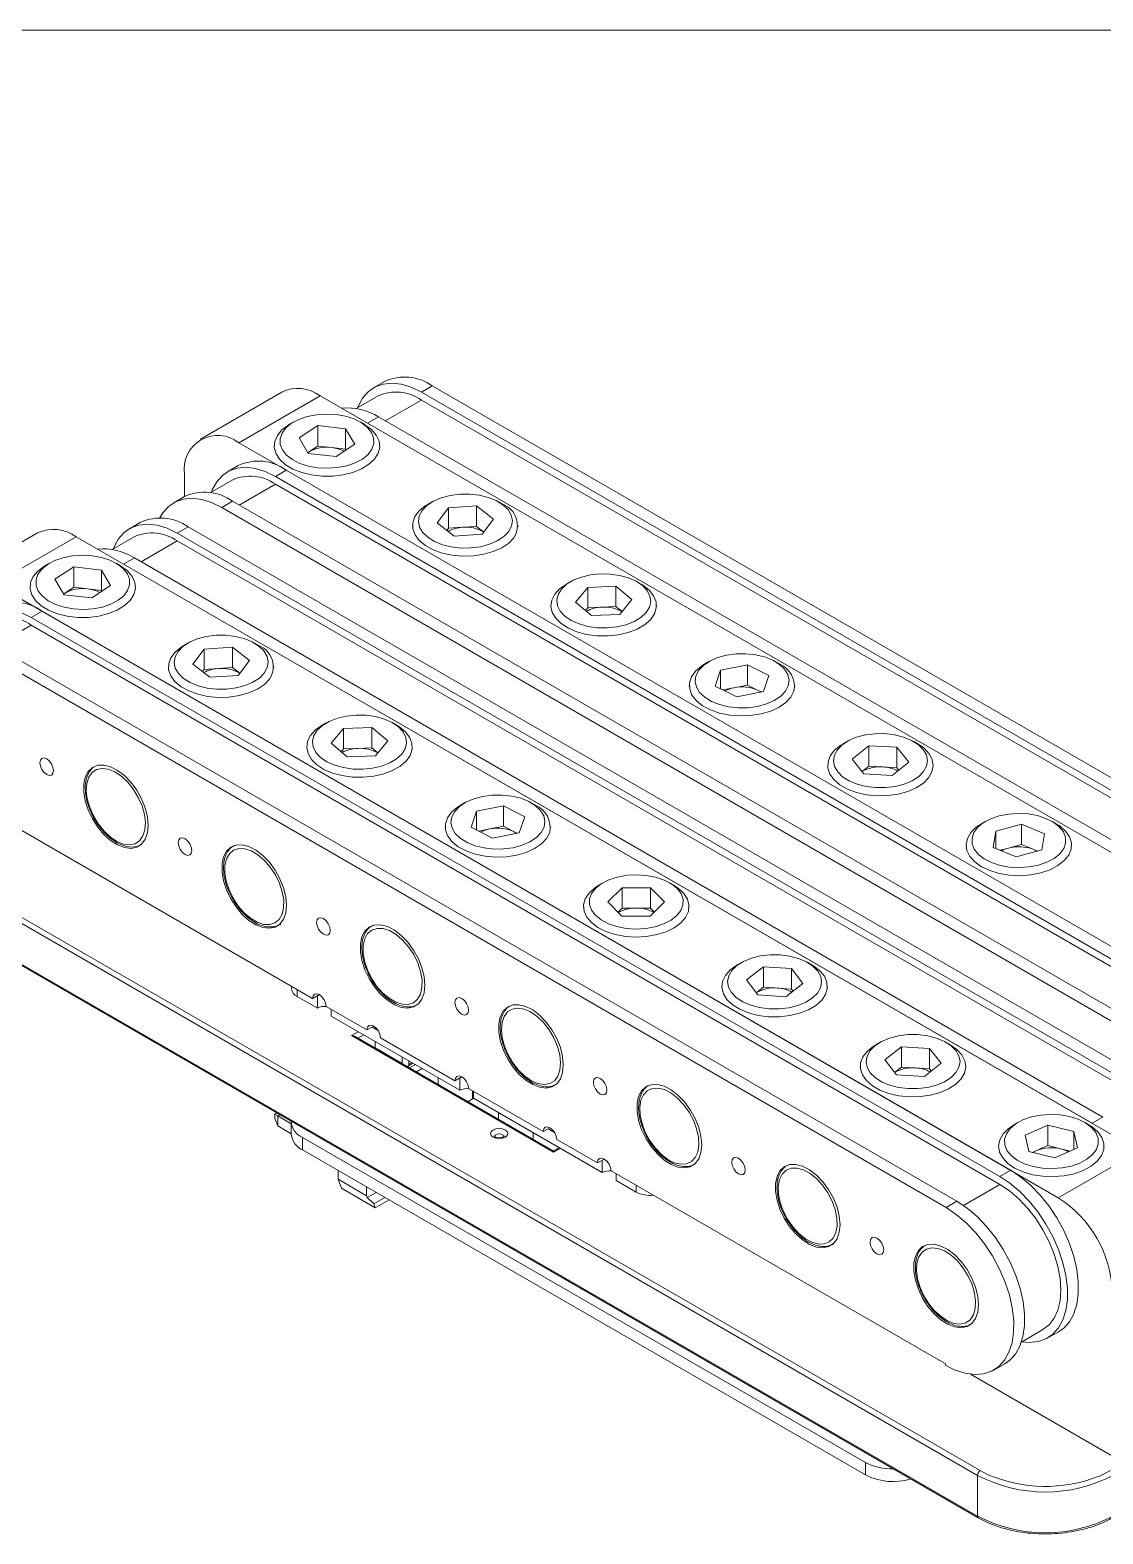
# Model space of a CAD drawing. Header units: millimetres. Extents: x 6 to 293, y 6 to 206.
# Drawn here: x 192 to 248, y 127.2 to 205.6 of the extents above; entities that cross this region are included whole.
import ezdxf

# ---------------------------------------------------------------- set-up
doc = ezdxf.new("R2010")
doc.units = ezdxf.units.MM

msp = doc.modelspace()

# ---------------------------------------------------------------- linework, layer by layer
at = {"color": 7, "linetype": 'Continuous', "lineweight": 0}
msp.add_line((5.815, 205.595), (292.815, 205.595), dxfattribs=at)
at = {"color": 7, "linetype": 'Continuous', "lineweight": 15}
for p, q in [((205.159, 186.727), (200.916, 184.278)), ((210.51, 187.276), (209.944, 186.95)), ((213.001, 187.044), (212.435, 186.718)), ((212.435, 186.718), (262.923, 157.572)), ((213.001, 187.044), (263.488, 157.899)), ((207.158, 186.529), (202.916, 184.08)), ((262.596, 154.526), (207.158, 186.529)), ((210.185, 186.532), (209.039, 185.871)), ((212.435, 186.31), (262.923, 157.164)), ((205.779, 185.166), (205.567, 185.044)), ((209.457, 185.044), (209.245, 185.166)), ((210.199, 185.427), (209.633, 185.1)), ((209.633, 185.1), (260.121, 155.955)), ((210.199, 185.427), (260.686, 156.281)), ((206.062, 184.331), (207.035, 184.974)), ((206.062, 184.331), (206.539, 183.524)), ((208.485, 184.809), (207.035, 184.974)), ((207.035, 183.912), (207.035, 184.974)), ((208.485, 184.809), (208.962, 184.001)), ((208.485, 183.747), (208.485, 184.809)), ((258.353, 152.077), (202.916, 184.08)), ((204.762, 183.921), (204.762, 183.876)), ((206.513, 183.568), (206.548, 183.591)), ((206.548, 183.591), (206.514, 183.567)), ((206.539, 183.524), (207.989, 183.359)), ((206.548, 183.591), (207.035, 183.912)), ((207.76, 183.83), (207.035, 183.912)), ((208.485, 183.747), (207.76, 183.83)), ((208.962, 184.001), (207.989, 183.359)), ((208.485, 183.747), (208.511, 183.703)), ((210.262, 183.876), (210.262, 183.921)), ((202.891, 182.899), (202.325, 182.572)), ((200.087, 182.446), (200.087, 181.28)), ((202.575, 182.139), (201.429, 181.477)), ((204.825, 182.325), (205.391, 182.651)), ((255.312, 153.179), (204.825, 182.325)), ((255.312, 152.77), (204.825, 181.916)), ((255.878, 153.505), (205.391, 182.651)), ((200.089, 181.281), (199.523, 180.955)), ((202.023, 180.707), (202.589, 181.034)), ((252.51, 151.561), (202.023, 180.707)), ((253.076, 151.888), (202.589, 181.034)), ((212.992, 181.002), (212.78, 180.88)), ((213.839, 180.686), (213.257, 179.901)), ((215.306, 180.787), (213.839, 180.686)), ((213.839, 179.624), (213.839, 180.686)), ((215.306, 180.787), (216.192, 180.104)), ((215.306, 179.725), (215.306, 180.787)), ((216.669, 180.88), (216.457, 181.002)), ((197.782, 179.929), (197.216, 179.602)), ((200.273, 179.697), (199.707, 179.37)), ((200.273, 179.697), (250.76, 150.551)), ((211.974, 179.758), (211.974, 179.712)), ((214.143, 179.218), (213.257, 179.901)), ((213.839, 179.624), (213.758, 179.515)), ((214.573, 179.675), (213.839, 179.624)), ((215.306, 179.725), (214.573, 179.675)), ((215.306, 179.725), (215.691, 179.429)), ((215.61, 179.319), (216.192, 180.104)), ((217.474, 179.712), (217.474, 179.758)), ((192.431, 179.379), (188.188, 176.93)), ((194.43, 179.181), (190.188, 176.732)), ((249.868, 147.178), (194.43, 179.181)), ((197.457, 179.185), (196.311, 178.523)), ((199.707, 179.37), (250.195, 150.224)), ((199.707, 178.962), (250.195, 149.816)), ((215.61, 179.319), (214.143, 179.218)), ((197.471, 178.079), (196.905, 177.753)), ((197.471, 178.079), (247.958, 148.933)), ((193.051, 177.803), (192.839, 177.681)), ((193.335, 176.972), (194.312, 177.612)), ((195.761, 177.444), (194.312, 177.612)), ((194.312, 176.551), (194.312, 177.612)), ((195.761, 177.444), (196.233, 176.635)), ((195.761, 176.382), (195.761, 177.444)), ((196.729, 177.681), (196.517, 177.803)), ((196.905, 177.753), (247.393, 148.607)), ((245.625, 144.729), (190.188, 176.732)), ((193.335, 176.972), (193.807, 176.163)), ((193.824, 176.23), (194.312, 176.551)), ((195.037, 176.466), (194.312, 176.551)), ((195.761, 176.382), (195.037, 176.466)), ((196.233, 176.635), (195.256, 175.995)), ((197.534, 176.528), (197.534, 176.558)), ((220.204, 176.839), (219.992, 176.716)), ((220.463, 175.774), (221.103, 176.543)), ((222.576, 176.608), (221.103, 176.543)), ((221.103, 175.482), (221.103, 176.543)), ((223.411, 175.904), (222.576, 176.608)), ((222.576, 175.547), (222.576, 176.608)), ((223.882, 176.716), (223.67, 176.839)), ((193.783, 176.204), (193.824, 176.23)), ((193.824, 176.23), (193.784, 176.203)), ((193.807, 176.163), (195.256, 175.995)), ((195.761, 176.382), (195.785, 176.341)), ((221.297, 175.07), (220.463, 175.774)), ((223.411, 175.904), (222.771, 175.135)), ((192.097, 174.977), (192.663, 175.303)), ((242.584, 145.831), (192.097, 174.977)), ((243.15, 146.158), (192.663, 175.303)), ((219.187, 175.594), (219.187, 175.548)), ((220.982, 175.336), (221.103, 175.482)), ((221.84, 175.514), (221.103, 175.482)), ((221.297, 175.07), (222.771, 175.135)), ((222.576, 175.547), (221.84, 175.514)), ((222.892, 175.28), (222.576, 175.547)), ((224.687, 175.548), (224.687, 175.594)), ((242.584, 145.423), (192.097, 174.569)), ((239.783, 144.214), (189.295, 173.359)), ((240.348, 144.54), (189.861, 173.686)), ((200.264, 173.64), (200.052, 173.517)), ((201.116, 173.325), (200.528, 172.542)), ((202.584, 173.423), (201.116, 173.325)), ((201.116, 172.264), (201.116, 173.325)), ((202.584, 173.423), (203.465, 172.737)), ((202.584, 172.361), (202.584, 173.423)), ((203.941, 173.517), (203.729, 173.64)), ((201.409, 171.857), (200.528, 172.542)), ((202.877, 171.954), (203.465, 172.737)), ((227.417, 172.675), (227.205, 172.553)), ((229.424, 172.514), (228.029, 172.232)), ((229.424, 172.514), (230.544, 171.957)), ((229.424, 171.452), (229.424, 172.514)), ((231.094, 172.553), (230.882, 172.675)), ((199.247, 172.395), (199.247, 172.364)), ((201.116, 172.264), (201.031, 172.151)), ((201.85, 172.312), (201.116, 172.264)), ((202.877, 171.954), (201.409, 171.857)), ((202.584, 172.361), (201.85, 172.312)), ((202.584, 172.361), (202.962, 172.067)), ((204.747, 172.364), (204.747, 172.395)), ((228.029, 172.232), (227.755, 171.393)), ((228.029, 171.257), (228.029, 172.232)), ((230.27, 171.119), (230.544, 171.957)), ((226.399, 171.43), (226.399, 171.385)), ((228.875, 170.837), (227.755, 171.393)), ((228.726, 171.311), (228.153, 171.195)), ((229.424, 171.452), (228.726, 171.311)), ((230.27, 171.119), (228.875, 170.837)), ((229.424, 171.452), (229.984, 171.174)), ((229.984, 171.174), (230.146, 171.094)), ((231.899, 171.385), (231.899, 171.43)), ((207.476, 169.476), (207.264, 169.354)), ((211.154, 169.354), (210.942, 169.476)), ((207.735, 168.416), (208.381, 169.183)), ((209.856, 169.243), (208.381, 169.183)), ((208.381, 168.121), (208.381, 169.183)), ((210.683, 168.536), (209.856, 169.243)), ((209.856, 168.182), (209.856, 169.243)), ((206.459, 168.231), (206.459, 168.201)), ((208.562, 167.709), (207.735, 168.416)), ((208.255, 167.971), (208.381, 168.121)), ((209.118, 168.152), (208.381, 168.121)), ((208.562, 167.709), (210.037, 167.769)), ((209.856, 168.182), (209.118, 168.152)), ((210.163, 167.919), (209.856, 168.182)), ((210.683, 168.536), (210.037, 167.769)), ((211.959, 168.201), (211.959, 168.231)), ((234.629, 168.511), (234.417, 168.389)), ((235.75, 168.288), (234.891, 167.594)), ((237.221, 168.206), (235.75, 168.288)), ((235.75, 167.227), (235.75, 168.288)), ((237.221, 168.206), (237.833, 167.429)), ((237.221, 167.144), (237.221, 168.206)), ((238.307, 168.389), (238.095, 168.511)), ((233.612, 167.267), (233.612, 167.221)), ((235.503, 166.817), (234.891, 167.594)), ((235.75, 167.227), (235.402, 166.945)), ((236.486, 167.185), (235.75, 167.227)), ((237.221, 167.144), (236.486, 167.185)), ((236.974, 166.735), (237.833, 167.429)), ((237.221, 167.144), (237.322, 167.016)), ((239.112, 167.221), (239.112, 167.267)), ((236.974, 166.735), (235.503, 166.817)), ((189.295, 165.194), (206.761, 155.111)), ((214.689, 165.312), (214.477, 165.19)), ((215.307, 164.873), (215.023, 164.036)), ((216.706, 165.15), (215.307, 164.873)), ((215.307, 163.893), (215.307, 164.873)), ((216.706, 165.15), (217.82, 164.589)), ((216.706, 164.088), (216.706, 165.15)), ((218.366, 165.19), (218.154, 165.312)), ((213.672, 164.067), (213.672, 164.037)), ((216.137, 163.475), (215.023, 164.036)), ((216.006, 163.95), (215.423, 163.835)), ((216.706, 164.088), (216.006, 163.95)), ((216.706, 164.088), (217.263, 163.808)), ((217.536, 163.752), (217.82, 164.589)), ((219.172, 164.037), (219.172, 164.067)), ((241.842, 164.348), (241.63, 164.225)), ((242.231, 162.992), (242.368, 163.841)), ((243.711, 164.197), (242.368, 163.841)), ((242.368, 162.935), (242.368, 163.841)), ((244.917, 163.704), (243.711, 164.197)), ((243.711, 163.136), (243.711, 164.197)), ((245.519, 164.225), (245.307, 164.348)), ((217.536, 163.752), (216.137, 163.475)), ((217.263, 163.808), (217.42, 163.729)), ((240.824, 163.103), (240.824, 163.057)), ((243.711, 163.136), (243.04, 162.958)), ((244.314, 162.889), (243.711, 163.136)), ((244.917, 163.704), (244.78, 162.855)), ((246.324, 163.057), (246.324, 163.103)), ((241.418, 130.256), (185.91, 162.3)), ((186.051, 162.545), (241.559, 130.501)), ((243.437, 162.498), (242.231, 162.992)), ((243.04, 162.958), (242.6, 162.841)), ((243.437, 162.498), (244.78, 162.855)), ((244.549, 162.793), (244.314, 162.889)), ((221.901, 161.149), (221.689, 161.026)), ((222.156, 160.154), (222.903, 160.89)), ((224.381, 160.885), (222.903, 160.89)), ((222.903, 159.829), (222.903, 160.89)), ((225.112, 160.144), (224.381, 160.885)), ((224.381, 159.824), (224.381, 160.885)), ((225.579, 161.026), (225.367, 161.149)), ((185.91, 160.177), (241.418, 128.133)), ((185.951, 160.086), (241.459, 128.042)), ((222.887, 159.412), (222.156, 160.154)), ((225.112, 160.144), (224.365, 159.407)), ((220.884, 159.904), (220.884, 159.873)), ((222.687, 159.616), (222.903, 159.829)), ((222.887, 159.412), (224.365, 159.407)), ((223.642, 159.826), (222.903, 159.829)), ((224.381, 159.824), (223.642, 159.826)), ((224.581, 159.62), (224.381, 159.824)), ((226.384, 159.873), (226.384, 159.904)), ((229.114, 156.985), (228.902, 156.862)), ((232.791, 156.862), (232.579, 156.985)), ((229.378, 156.084), (230.26, 156.768)), ((229.965, 155.3), (229.378, 156.084)), ((231.728, 156.67), (230.26, 156.768)), ((230.26, 155.707), (230.26, 156.768)), ((232.315, 155.887), (231.728, 156.67)), ((231.728, 155.608), (231.728, 156.67)), ((205.663, 155.745), (205.663, 155.632)), ((207.01, 154.615), (205.956, 155.224)), ((206.761, 155.111), (207.088, 155.3)), ((207.01, 155.255), (207.01, 154.615)), ((207.088, 155.306), (207.115, 155.315)), ((228.096, 155.74), (228.096, 155.71)), ((229.881, 155.412), (230.26, 155.707)), ((229.965, 155.3), (231.433, 155.202)), ((230.994, 155.658), (230.26, 155.707)), ((231.728, 155.608), (230.994, 155.658)), ((232.315, 155.887), (231.433, 155.202)), ((231.812, 155.496), (231.728, 155.608)), ((233.596, 155.71), (233.596, 155.74)), ((207.468, 154.703), (209.589, 153.478)), ((207.731, 154.199), (207.731, 154.551)), ((214.434, 150.329), (207.731, 154.199)), ((219.321, 147.095), (208.785, 153.177)), ((219.321, 147.162), (208.985, 153.129)), ((209.589, 153.478), (209.845, 153.626)), ((210.181, 153.438), (209.845, 153.632)), ((210.016, 152.88), (210.016, 152.541)), ((210.296, 153.07), (214.185, 150.825)), ((210.016, 152.541), (211.43, 151.725)), ((210.016, 152.541), (210.016, 152.541)), ((211.642, 151.602), (210.157, 152.46)), ((210.379, 152.324), (210.386, 152.328)), ((210.739, 152.124), (210.733, 152.12)), ((236.326, 152.821), (236.114, 152.699)), ((237.455, 152.6), (236.589, 151.909)), ((238.926, 152.513), (237.455, 152.6)), ((237.455, 151.539), (237.455, 152.6)), ((238.926, 152.513), (239.529, 151.734)), ((238.926, 151.451), (238.926, 152.513)), ((240.004, 152.699), (239.792, 152.821)), ((211.175, 151.872), (211.175, 151.864)), ((211.43, 152.064), (211.43, 151.725)), ((211.701, 151.569), (211.43, 151.725)), ((211.621, 151.615), (211.621, 151.607)), ((211.701, 151.569), (211.994, 151.738)), ((211.784, 151.86), (211.784, 151.684)), ((211.822, 151.491), (212.122, 151.664)), ((211.944, 151.562), (211.939, 151.564)), ((212.068, 151.633), (212.063, 151.636)), ((212.066, 151.645), (212.066, 151.696)), ((212.175, 151.287), (212.475, 151.46)), ((235.309, 151.576), (235.309, 151.546)), ((237.192, 151.13), (236.589, 151.909)), ((237.455, 151.539), (237.097, 151.253)), ((238.19, 151.495), (237.455, 151.539)), ((238.926, 151.451), (238.19, 151.495)), ((238.663, 151.043), (239.529, 151.734)), ((238.926, 151.451), (239.021, 151.328)), ((240.809, 151.546), (240.809, 151.576)), ((213.309, 150.633), (213.309, 150.979)), ((214.185, 150.825), (214.513, 151.014)), ((214.434, 150.969), (214.434, 150.329)), ((214.539, 151.029), (214.513, 151.019)), ((238.663, 151.043), (237.192, 151.13)), ((215.105, 149.875), (214.863, 149.736)), ((214.892, 150.417), (218.781, 148.172)), ((215.105, 149.875), (215.105, 150.294)), ((215.163, 149.909), (215.105, 149.875)), ((215.156, 149.913), (215.156, 150.265)), ((221.859, 146.043), (215.156, 149.913)), ((204.788, 149.08), (204.902, 149.146)), ((204.788, 149.08), (204.944, 148.99)), ((204.788, 148.86), (204.788, 149.08)), ((205.057, 149.056), (204.944, 148.99)), ((204.944, 148.99), (204.944, 148.476)), ((204.944, 148.99), (205.653, 148.581)), ((216.456, 149.148), (216.468, 149.155)), ((216.456, 149.148), (216.456, 148.816)), ((219.608, 147.328), (216.456, 149.148)), ((204.944, 148.476), (204.788, 148.86)), ((204.944, 148.476), (205.653, 148.066)), ((205.653, 148.686), (205.653, 148.033)), ((218.781, 148.172), (219.038, 148.32)), ((219.374, 148.131), (219.038, 148.325)), ((243.539, 148.658), (243.327, 148.535)), ((245.086, 148.504), (243.909, 147.988)), ((246.449, 148.174), (245.086, 148.504)), ((245.086, 147.443), (245.086, 148.504)), ((246.449, 148.174), (246.634, 147.327)), ((246.449, 147.246), (246.449, 148.174)), ((247.216, 148.535), (247.004, 148.658)), ((247.958, 148.933), (247.393, 148.607)), ((235.584, 130.929), (206.239, 147.869)), ((206.239, 147.216), (206.239, 147.869)), ((218.252, 148.111), (218.264, 148.119)), ((218.252, 147.779), (218.252, 148.111)), ((219.489, 147.764), (221.61, 146.539)), ((242.521, 147.413), (242.521, 147.382)), ((244.094, 147.142), (243.909, 147.988)), ((245.086, 147.443), (244.498, 147.185)), ((245.768, 147.277), (245.086, 147.443)), ((235.584, 130.276), (206.239, 147.216)), ((219.621, 147.335), (219.321, 147.162)), ((221.61, 146.539), (221.937, 146.728)), ((221.859, 146.683), (221.859, 146.043)), ((221.937, 146.733), (221.964, 146.743)), ((245.457, 146.811), (244.094, 147.142)), ((244.498, 147.185), (244.291, 147.094)), ((245.457, 146.811), (246.634, 147.327)), ((249.868, 147.178), (245.625, 144.729)), ((246.252, 147.16), (245.768, 147.277)), ((208.087, 146.15), (208.087, 145.69)), ((222.317, 146.131), (239.783, 136.048)), ((222.58, 145.627), (222.58, 145.979)), ((242.584, 145.831), (243.15, 146.158)), ((208.087, 145.69), (209.572, 144.833)), ((208.263, 145.22), (208.087, 145.69)), ((210.031, 144.2), (208.263, 145.22)), ((209.572, 144.833), (209.572, 145.293)), ((223.634, 145.018), (222.58, 145.627)), ((209.572, 144.833), (209.609, 144.732)), ((210.076, 145.001), (209.609, 144.732)), ((209.609, 144.732), (209.955, 144.401)), ((210.535, 144.736), (209.955, 144.401)), ((209.955, 144.401), (210.031, 144.2)), ((210.031, 144.2), (210.748, 144.614)), ((239.783, 144.214), (240.348, 144.54)), ((238.64, 142.212), (238.68, 142.241)), ((243.707, 137.2), (244.834, 137.851)), ((245.084, 137.418), (245.65, 137.745)), ((242.273, 135.744), (242.839, 136.071)), ((241.057, 135.526), (248.453, 131.256)), ((235.584, 130.276), (235.584, 130.929)), ((241.418, 130.256), (241.418, 128.133))]:
    msp.add_line(p, q, dxfattribs=at)
at = {"color": 8, "linetype": 'Continuous', "lineweight": 15}
for p, q in [((212.435, 186.31), (210.553, 185.223)), ((202.942, 180.829), (204.825, 181.916)), ((199.707, 178.962), (197.825, 177.875)), ((190.214, 173.482), (192.097, 174.569)), ((205.956, 155.224), (205.956, 155.576)), ((208.785, 153.177), (209.143, 153.384)), ((209.426, 153.22), (209.126, 153.047)), ((211.784, 151.684), (211.936, 151.772)), ((219.679, 147.302), (219.321, 147.095)), ((223.634, 145.018), (223.634, 145.371)), ((240.683, 144.325), (242.584, 145.423)), ((241.559, 130.501), (241.969, 130.29))]:
    msp.add_line(p, q, dxfattribs=at)
at = {"color": 7, "linetype": 'Continuous', "lineweight": 15, "flags": 128}
for points in [[(209.109, 185.911), (209.136, 185.978), (209.363, 186.403), (209.66, 186.743), (210.019, 186.99), (210.433, 187.139), (210.892, 187.186), (211.386, 187.13), (211.904, 186.973), (212.435, 186.718)], [(205.567, 185.044), (205.504, 185.006), (205.167, 184.75), (204.926, 184.461), (204.79, 184.149), (204.767, 183.828), (204.855, 183.511), (205.053, 183.211), (205.351, 182.94), (205.737, 182.709), (206.197, 182.527), (206.71, 182.403), (207.256, 182.341), (207.812, 182.343), (208.356, 182.41), (208.866, 182.539), (209.32, 182.725), (209.7, 182.96), (209.99, 183.234), (210.18, 183.536), (210.259, 183.853), (210.227, 184.174), (210.083, 184.484), (209.834, 184.772), (209.49, 185.024), (209.457, 185.044)], [(207.986, 185.554), (207.476, 185.58), (206.967, 185.545), (206.483, 185.45), (206.043, 185.298), (205.667, 185.097), (205.372, 184.855), (205.171, 184.583), (205.072, 184.293), (205.079, 183.998), (205.193, 183.709), (205.408, 183.441), (205.716, 183.204), (206.101, 183.01), (206.549, 182.866), (207.038, 182.779), (207.548, 182.752), (208.057, 182.787), (208.541, 182.883), (208.981, 183.034), (209.357, 183.235), (209.652, 183.477), (209.853, 183.749), (209.952, 184.039), (209.945, 184.335), (209.831, 184.623), (209.615, 184.891), (209.308, 185.128), (208.923, 185.323), (208.475, 185.467), (207.986, 185.554)], [(204.825, 182.325), (204.298, 182.583), (203.783, 182.745), (203.291, 182.806), (202.833, 182.765), (202.42, 182.623), (202.061, 182.383), (201.763, 182.051), (201.534, 181.633), (201.485, 181.51)], [(202.023, 180.707), (201.496, 180.966), (200.981, 181.127), (200.489, 181.188), (200.031, 181.147), (199.618, 181.005), (199.259, 180.766), (198.961, 180.433), (198.8, 180.163)], [(216.977, 179.446), (217.128, 179.728), (217.174, 180.023), (217.113, 180.316), (216.948, 180.596), (216.686, 180.85), (216.338, 181.067), (215.919, 181.237), (215.448, 181.354), (214.946, 181.411), (214.434, 181.407), (213.934, 181.341), (213.469, 181.217), (213.059, 181.04), (212.722, 180.817), (212.472, 180.559), (212.321, 180.277), (212.275, 179.982), (212.336, 179.689), (212.501, 179.409), (212.763, 179.155), (213.111, 178.938), (213.53, 178.768), (214.001, 178.651), (214.503, 178.594), (215.015, 178.598), (215.515, 178.664), (215.98, 178.788), (216.39, 178.965), (216.727, 179.188), (216.977, 179.446)], [(212.78, 180.88), (212.637, 180.791), (212.319, 180.527), (212.1, 180.232), (211.988, 179.917), (211.989, 179.596), (212.101, 179.281), (212.321, 178.986), (212.639, 178.723), (213.043, 178.501), (213.515, 178.332), (214.037, 178.22), (214.587, 178.172), (215.143, 178.189), (215.681, 178.269), (216.181, 178.411), (216.621, 178.608), (216.983, 178.852), (217.252, 179.133), (217.252, 179.133)], [(196.382, 178.564), (196.408, 178.631), (196.635, 179.056), (196.932, 179.396), (197.291, 179.643), (197.705, 179.791), (198.164, 179.838), (198.658, 179.782), (199.176, 179.625), (199.707, 179.37)], [(195.267, 178.19), (194.757, 178.218), (194.249, 178.184), (193.763, 178.089), (193.322, 177.939), (192.946, 177.738), (192.649, 177.497), (192.446, 177.226), (192.345, 176.936), (192.35, 176.64), (192.462, 176.352), (192.676, 176.083), (192.981, 175.846), (193.366, 175.65), (193.812, 175.505), (194.301, 175.417), (194.811, 175.389), (195.32, 175.423), (195.805, 175.518), (196.246, 175.668), (196.623, 175.869), (196.919, 176.11), (197.122, 176.381), (197.223, 176.671), (197.218, 176.967), (197.106, 177.255), (196.892, 177.524), (196.587, 177.761), (196.202, 177.957), (195.756, 178.102), (195.267, 178.19)], [(192.839, 177.681), (192.783, 177.647), (192.444, 177.393), (192.201, 177.104), (192.064, 176.792), (192.038, 176.472), (192.125, 176.154), (192.32, 175.853), (192.616, 175.582), (193.001, 175.35), (193.459, 175.167), (193.972, 175.042), (194.517, 174.978), (195.074, 174.98), (195.618, 175.046), (196.129, 175.174), (196.584, 175.358), (196.966, 175.592), (197.258, 175.865), (197.449, 176.167), (197.531, 176.485), (197.501, 176.805), (197.359, 177.116), (197.112, 177.404), (196.769, 177.657), (196.729, 177.681)], [(222.123, 174.429), (222.627, 174.482), (223.101, 174.594), (223.524, 174.761), (223.877, 174.975), (224.146, 175.227), (224.318, 175.505), (224.386, 175.798), (224.347, 176.093), (224.203, 176.377), (223.959, 176.637), (223.628, 176.862), (223.222, 177.043), (222.76, 177.171), (222.262, 177.241), (221.751, 177.249), (221.247, 177.196), (220.773, 177.083), (220.35, 176.917), (219.997, 176.703), (219.728, 176.451), (219.556, 176.172), (219.488, 175.879), (219.527, 175.584), (219.671, 175.301), (219.915, 175.041), (220.246, 174.815), (220.652, 174.635), (221.114, 174.507), (221.611, 174.437), (222.123, 174.429)], [(219.992, 176.716), (219.641, 176.467), (219.383, 176.183), (219.23, 175.874), (219.188, 175.553), (219.258, 175.235), (219.438, 174.931), (219.721, 174.654), (220.094, 174.416), (220.542, 174.226), (221.048, 174.092), (221.59, 174.019), (222.146, 174.011)], [(222.146, 174.011), (222.694, 174.068), (223.211, 174.187), (223.675, 174.364), (224.069, 174.591), (224.375, 174.859), (224.581, 175.157), (224.679, 175.474), (224.665, 175.795), (224.539, 176.108), (224.307, 176.399), (223.977, 176.658), (223.882, 176.716)], [(192.097, 174.977), (191.57, 175.235), (191.055, 175.397), (190.563, 175.458), (190.105, 175.417), (189.692, 175.275), (189.333, 175.035), (189.035, 174.703), (188.806, 174.286), (188.757, 174.162)], [(204.244, 172.077), (204.398, 172.359), (204.446, 172.654), (204.388, 172.947), (204.225, 173.228), (203.964, 173.482), (203.618, 173.7), (203.201, 173.872), (202.731, 173.989), (202.229, 174.048), (201.717, 174.045), (201.217, 173.981), (200.751, 173.858), (200.339, 173.682), (200, 173.46), (199.749, 173.202), (199.595, 172.92), (199.547, 172.626), (199.605, 172.332), (199.768, 172.052), (200.029, 171.797), (200.375, 171.579), (200.792, 171.408), (201.262, 171.29), (201.764, 171.232), (202.277, 171.235), (202.776, 171.299), (203.242, 171.422), (203.654, 171.598), (203.993, 171.82), (204.244, 172.077)], [(200.052, 173.517), (199.917, 173.433), (199.597, 173.17), (199.376, 172.876), (199.262, 172.561), (199.26, 172.24), (199.37, 171.925), (199.587, 171.63), (199.903, 171.365), (200.305, 171.143), (200.776, 170.972), (201.297, 170.859), (201.847, 170.81), (202.403, 170.825), (202.942, 170.904), (203.443, 171.044), (203.884, 171.24), (204.248, 171.483), (204.52, 171.763), (204.52, 171.763)], [(227.205, 172.553), (227.034, 172.445), (226.724, 172.178), (226.513, 171.881), (226.409, 171.566), (226.418, 171.244), (226.539, 170.931), (226.767, 170.638), (227.092, 170.377), (227.501, 170.159), (227.978, 169.994), (228.503, 169.887), (229.054, 169.844), (229.609, 169.865), (230.146, 169.951), (230.641, 170.097), (231.076, 170.297), (231.431, 170.544), (231.694, 170.828), (231.852, 171.136), (231.852, 171.136)], [(231.557, 171.413), (231.599, 171.707), (231.534, 172.001), (231.364, 172.28), (231.098, 172.532), (230.747, 172.748), (230.326, 172.916), (229.853, 173.03), (229.35, 173.085), (228.838, 173.078), (228.339, 173.01), (227.876, 172.884), (227.469, 172.704), (227.135, 172.48), (226.889, 172.221), (226.742, 171.938), (226.7, 171.643), (226.765, 171.35), (226.935, 171.071), (227.201, 170.818), (227.552, 170.603), (227.973, 170.435), (228.446, 170.32), (228.949, 170.266), (229.461, 170.272), (229.959, 170.34), (230.422, 170.467), (230.83, 170.646), (231.164, 170.87), (231.41, 171.129), (231.557, 171.413)], [(230.128, 171.09), (230.104, 171.106), (229.984, 171.174)], [(207.264, 169.354), (206.921, 169.112), (206.661, 168.828), (206.505, 168.519), (206.46, 168.199), (206.527, 167.88), (206.704, 167.576), (206.984, 167.298), (207.355, 167.059), (207.802, 166.867), (208.306, 166.732), (208.847, 166.657), (209.404, 166.648)], [(209.382, 167.065), (209.887, 167.117), (210.361, 167.228), (210.786, 167.394), (211.141, 167.606), (211.412, 167.857), (211.587, 168.135), (211.658, 168.428), (211.621, 168.723), (211.48, 169.007), (211.239, 169.268), (210.909, 169.494), (210.505, 169.676), (210.045, 169.806), (209.548, 169.877), (209.036, 169.887), (208.531, 169.835), (208.057, 169.724), (207.632, 169.559), (207.277, 169.346), (207.006, 169.095), (206.831, 168.817), (206.76, 168.524), (206.797, 168.229), (206.938, 167.945), (207.179, 167.684), (207.509, 167.458), (207.913, 167.276), (208.373, 167.147), (208.87, 167.075), (209.382, 167.065)], [(209.404, 166.648), (209.952, 166.703), (210.47, 166.82), (210.936, 166.996), (211.331, 167.222), (211.64, 167.489), (211.849, 167.786), (211.95, 168.102), (211.939, 168.424), (211.816, 168.737), (211.586, 169.029), (211.259, 169.289), (211.154, 169.354)], [(238.355, 166.689), (238.608, 166.947), (238.762, 167.228), (238.812, 167.523), (238.754, 167.817), (238.592, 168.097), (238.333, 168.352), (237.987, 168.57), (237.57, 168.742), (237.1, 168.86), (236.599, 168.919), (236.086, 168.917), (235.586, 168.853), (235.12, 168.731), (234.708, 168.555), (234.368, 168.334), (234.116, 168.076), (233.961, 167.795), (233.912, 167.5), (233.97, 167.206), (234.132, 166.926), (234.391, 166.671), (234.737, 166.453), (235.154, 166.281), (235.623, 166.163), (236.125, 166.104), (236.637, 166.106), (237.138, 166.17), (237.604, 166.292), (238.016, 166.468), (238.355, 166.689)], [(234.417, 168.389), (234.298, 168.315), (233.974, 168.054), (233.748, 167.76), (233.63, 167.447), (233.623, 167.125), (233.728, 166.81), (233.941, 166.513), (234.253, 166.247), (234.652, 166.023), (235.121, 165.85), (235.64, 165.735), (236.189, 165.682), (236.745, 165.694), (237.285, 165.771), (237.788, 165.909), (238.232, 166.103), (238.599, 166.344), (238.599, 166.344)], [(238.599, 166.344), (238.875, 166.623), (239.049, 166.928), (239.112, 167.247), (239.062, 167.567), (238.902, 167.875), (238.638, 168.157), (238.307, 168.389)], [(193.255, 166.991), (193.228, 167.162), (193.151, 167.339), (193.037, 167.494), (192.901, 167.603), (192.766, 167.65), (192.651, 167.628), (192.575, 167.54), (192.548, 167.399), (192.575, 167.227), (192.651, 167.05), (192.766, 166.896), (192.901, 166.787), (193.037, 166.739), (193.151, 166.762), (193.228, 166.85), (193.255, 166.991)], [(198.194, 164.139), (198.155, 164.581), (198.038, 165.047), (197.85, 165.516), (197.599, 165.967), (197.298, 166.378), (196.959, 166.729), (196.599, 167.005), (196.235, 167.192), (195.883, 167.282), (195.561, 167.271), (195.283, 167.159), (195.063, 166.951), (194.909, 166.657), (194.831, 166.291), (194.831, 165.87), (194.909, 165.414), (195.063, 164.943), (195.283, 164.48), (195.561, 164.047), (195.883, 163.664), (196.235, 163.349), (196.599, 163.116), (196.959, 162.976), (197.298, 162.936), (197.599, 162.998), (197.85, 163.159), (198.038, 163.412), (198.155, 163.743), (198.194, 164.139)], [(195.337, 167.164), (195.292, 167.134), (195.101, 166.896), (194.974, 166.596), (194.912, 166.237), (194.92, 165.832), (194.999, 165.4), (195.144, 164.96), (195.348, 164.53), (195.604, 164.127), (195.901, 163.765), (196.229, 163.46), (196.577, 163.224), (196.934, 163.069), (197.286, 163.005), (197.614, 163.039), (197.8, 163.124), (197.8, 163.124)], [(197.125, 166.388), (196.795, 166.697), (196.451, 166.926), (196.109, 167.064), (195.788, 167.104), (195.502, 167.044), (195.267, 166.888), (195.094, 166.642), (194.992, 166.32), (194.966, 165.937), (195.018, 165.513), (195.144, 165.069), (195.338, 164.627), (195.591, 164.21), (195.89, 163.838), (196.22, 163.529), (196.564, 163.3), (196.906, 163.162), (197.227, 163.122), (197.513, 163.182), (197.748, 163.338), (197.921, 163.584), (198.023, 163.906), (198.049, 164.289), (197.998, 164.713), (197.872, 165.157), (197.677, 165.599), (197.424, 166.016), (197.125, 166.388)], [(218.826, 164.041), (218.871, 164.335), (218.809, 164.629), (218.643, 164.908), (218.38, 165.162), (218.031, 165.379), (217.612, 165.548), (217.141, 165.664), (216.638, 165.721), (216.126, 165.716), (215.627, 165.65), (215.163, 165.526), (214.753, 165.348), (214.417, 165.125), (214.168, 164.867), (214.017, 164.584), (213.972, 164.29), (214.034, 163.996), (214.2, 163.716), (214.463, 163.463), (214.812, 163.246), (215.231, 163.076), (215.702, 162.96), (216.205, 162.904), (216.717, 162.908), (217.216, 162.974), (217.68, 163.099), (218.09, 163.277), (218.426, 163.5), (218.675, 163.758), (218.826, 164.041)], [(214.477, 165.19), (214.318, 165.09), (214.005, 164.825), (213.79, 164.529), (213.683, 164.213), (213.688, 163.892), (213.805, 163.578), (214.03, 163.284), (214.352, 163.022), (214.759, 162.803), (215.233, 162.636), (215.757, 162.527), (216.308, 162.481), (216.863, 162.501), (217.401, 162.584), (217.898, 162.728), (218.335, 162.927), (218.693, 163.173), (218.959, 163.455), (219.12, 163.762), (219.12, 163.762)], [(244.597, 162.063), (245.038, 162.214), (245.414, 162.414), (245.711, 162.655), (245.913, 162.927), (246.014, 163.217), (246.008, 163.512), (245.895, 163.801), (245.681, 164.07), (245.375, 164.307), (244.991, 164.502), (244.544, 164.647), (244.055, 164.735), (243.545, 164.762), (243.037, 164.728), (242.551, 164.633), (242.111, 164.482), (241.734, 164.282), (241.438, 164.04), (241.235, 163.769), (241.135, 163.479), (241.141, 163.183), (241.253, 162.895), (241.467, 162.626), (241.773, 162.389), (242.158, 162.194), (242.605, 162.049), (243.094, 161.961), (243.604, 161.934), (244.112, 161.968), (244.597, 162.063)], [(241.63, 164.225), (241.358, 164.042), (241.075, 163.766), (240.896, 163.462), (240.825, 163.143), (240.868, 162.823), (241.021, 162.514), (241.278, 162.229), (241.63, 161.98), (242.061, 161.777), (242.554, 161.629), (243.089, 161.54), (243.644, 161.516), (244.196, 161.556), (244.723, 161.66)], [(244.723, 161.66), (245.202, 161.823), (245.615, 162.039), (245.944, 162.298), (246.177, 162.59), (246.302, 162.902), (246.316, 163.224), (246.218, 163.54), (246.012, 163.838), (245.706, 164.106), (245.519, 164.225)], [(200.467, 162.827), (200.44, 162.999), (200.364, 163.175), (200.249, 163.33), (200.114, 163.439), (199.979, 163.486), (199.864, 163.464), (199.787, 163.376), (199.76, 163.235), (199.787, 163.063), (199.864, 162.887), (199.979, 162.732), (200.114, 162.623), (200.249, 162.576), (200.364, 162.598), (200.44, 162.686), (200.467, 162.827)], [(205.407, 159.976), (205.367, 160.417), (205.251, 160.883), (205.063, 161.353), (204.812, 161.803), (204.51, 162.214), (204.171, 162.565), (203.811, 162.841), (203.447, 163.029), (203.096, 163.119), (202.774, 163.107), (202.496, 162.995), (202.275, 162.787), (202.122, 162.494), (202.044, 162.128), (202.044, 161.707), (202.122, 161.25), (202.275, 160.779), (202.496, 160.317), (202.774, 159.884), (203.096, 159.5), (203.447, 159.185), (203.811, 158.952), (204.171, 158.812), (204.51, 158.773), (204.812, 158.835), (205.063, 158.996), (205.251, 159.248), (205.367, 159.58), (205.407, 159.976)], [(217.403, 163.725), (217.381, 163.74), (217.263, 163.808)], [(203.53, 159.292), (203.875, 159.088), (204.213, 158.977), (204.526, 158.965), (204.798, 159.053), (205.017, 159.236), (205.17, 159.505), (205.251, 159.846), (205.255, 160.243), (205.182, 160.675), (205.035, 161.12), (204.823, 161.558), (204.556, 161.964), (204.246, 162.32), (203.91, 162.607), (203.565, 162.811), (203.227, 162.921), (202.914, 162.933), (202.642, 162.845), (202.424, 162.662), (202.27, 162.394), (202.189, 162.052), (202.186, 161.656), (202.259, 161.224), (202.405, 160.778), (202.617, 160.341), (202.885, 159.934), (203.194, 159.579), (203.53, 159.292)], [(244.519, 162.785), (244.444, 162.828), (244.314, 162.889)], [(223.619, 158.734), (224.129, 158.764), (224.617, 158.853), (225.062, 159), (225.445, 159.196), (225.748, 159.434), (225.96, 159.704), (226.069, 159.993), (226.072, 160.288), (225.969, 160.578), (225.763, 160.849), (225.464, 161.089), (225.086, 161.288), (224.644, 161.437), (224.158, 161.53), (223.648, 161.563), (223.139, 161.534), (222.651, 161.444), (222.206, 161.298), (221.823, 161.101), (221.52, 160.863), (221.308, 160.594), (221.199, 160.305), (221.196, 160.009), (221.299, 159.72), (221.505, 159.449), (221.804, 159.209), (222.182, 159.009), (222.624, 158.86), (223.11, 158.767), (223.619, 158.734)], [(221.689, 161.026), (221.469, 160.883), (221.172, 160.611), (220.976, 160.311), (220.888, 159.994), (220.913, 159.673), (221.05, 159.361), (221.292, 159.072), (221.63, 158.817), (222.05, 158.606), (222.535, 158.449), (223.064, 158.351), (223.618, 158.316)], [(223.618, 158.316), (224.172, 158.347), (224.703, 158.441), (225.192, 158.595), (225.616, 158.803), (225.959, 159.056), (226.207, 159.344), (226.35, 159.654), (226.381, 159.975), (226.3, 160.293), (226.11, 160.594), (225.819, 160.868), (225.579, 161.026)], [(207.68, 158.663), (207.653, 158.835), (207.576, 159.012), (207.462, 159.166), (207.326, 159.276), (207.191, 159.323), (207.076, 159.3), (207, 159.212), (206.973, 159.072), (207, 158.9), (207.076, 158.723), (207.191, 158.568), (207.326, 158.459), (207.462, 158.412), (207.576, 158.434), (207.653, 158.523), (207.68, 158.663)], [(212.619, 155.812), (212.58, 156.253), (212.463, 156.72), (212.275, 157.189), (212.024, 157.64), (211.723, 158.05), (211.384, 158.402), (211.024, 158.677), (210.66, 158.865), (210.308, 158.955), (209.986, 158.944), (209.708, 158.832), (209.488, 158.624), (209.334, 158.33), (209.256, 157.964), (209.256, 157.543), (209.334, 157.086), (209.488, 156.616), (209.708, 156.153), (209.986, 155.72), (210.308, 155.337), (210.66, 155.021), (211.024, 154.788), (211.384, 154.649), (211.723, 154.609), (212.024, 154.671), (212.275, 154.832), (212.463, 155.084), (212.58, 155.416), (212.619, 155.812)], [(210.412, 155.409), (210.748, 155.124), (211.094, 154.921), (211.431, 154.812), (211.743, 154.802), (212.015, 154.892), (212.232, 155.076), (212.385, 155.346), (212.464, 155.689), (212.467, 156.086), (212.392, 156.518), (212.245, 156.964), (212.031, 157.401), (211.763, 157.807), (211.453, 158.162), (211.117, 158.447), (210.772, 158.65), (210.434, 158.759), (210.122, 158.769), (209.85, 158.679), (209.633, 158.495), (209.481, 158.225), (209.401, 157.882), (209.399, 157.485), (209.473, 157.053), (209.62, 156.607), (209.834, 156.17), (210.102, 155.764), (210.412, 155.409)], [(228.902, 156.862), (228.881, 156.85), (228.534, 156.599), (228.282, 156.313), (228.134, 156.003), (228.098, 155.682), (228.175, 155.364), (228.36, 155.061), (228.648, 154.786), (229.026, 154.55), (229.478, 154.363), (229.986, 154.232), (230.529, 154.163)], [(230.564, 154.58), (231.076, 154.577), (231.578, 154.635), (232.048, 154.753), (232.466, 154.924), (232.813, 155.141), (233.074, 155.396), (233.237, 155.676), (233.296, 155.97), (233.248, 156.264), (233.095, 156.546), (232.844, 156.804), (232.506, 157.026), (232.095, 157.202), (231.629, 157.325), (231.129, 157.39), (230.617, 157.393), (230.115, 157.335), (229.645, 157.218), (229.227, 157.046), (228.88, 156.829), (228.619, 156.574), (228.456, 156.294), (228.397, 156.001), (228.445, 155.706), (228.598, 155.424), (228.849, 155.166), (229.187, 154.944), (229.598, 154.768), (230.064, 154.645), (230.564, 154.58)], [(230.529, 154.163), (231.085, 154.159), (231.632, 154.219), (232.146, 154.341), (232.608, 154.521), (232.997, 154.75), (233.298, 155.021), (233.499, 155.32), (233.591, 155.637), (233.57, 155.958), (233.439, 156.27), (233.201, 156.56), (232.867, 156.817), (232.791, 156.862)], [(207.468, 154.703), (207.441, 154.875), (207.364, 155.052), (207.25, 155.206), (207.114, 155.315), (206.979, 155.362), (206.864, 155.34), (206.788, 155.252), (206.761, 155.111)], [(214.892, 154.5), (214.865, 154.671), (214.789, 154.848), (214.674, 155.003), (214.539, 155.112), (214.404, 155.159), (214.289, 155.137), (214.212, 155.049), (214.185, 154.908), (214.212, 154.736), (214.289, 154.559), (214.404, 154.405), (214.539, 154.295), (214.674, 154.248), (214.789, 154.271), (214.865, 154.359), (214.892, 154.5)], [(219.832, 151.648), (219.792, 152.09), (219.676, 152.556), (219.488, 153.025), (219.237, 153.476), (218.935, 153.886), (218.596, 154.238), (218.236, 154.514), (217.872, 154.701), (217.521, 154.791), (217.199, 154.78), (216.921, 154.668), (216.7, 154.46), (216.547, 154.166), (216.469, 153.8), (216.469, 153.379), (216.547, 152.923), (216.7, 152.452), (216.921, 151.989), (217.199, 151.556), (217.521, 151.173), (217.872, 150.858), (218.236, 150.625), (218.596, 150.485), (218.935, 150.445), (219.237, 150.507), (219.488, 150.668), (219.676, 150.921), (219.792, 151.252), (219.832, 151.648)], [(216.637, 153.866), (216.603, 153.489), (216.646, 153.068), (216.764, 152.625), (216.952, 152.182), (217.2, 151.761), (217.494, 151.383), (217.822, 151.067), (218.166, 150.829), (218.508, 150.681), (218.833, 150.631), (219.123, 150.68), (219.364, 150.827), (219.543, 151.063), (219.653, 151.378), (219.687, 151.755), (219.644, 152.176), (219.526, 152.619), (219.338, 153.062), (219.091, 153.483), (218.796, 153.861), (218.468, 154.177), (218.125, 154.415), (217.782, 154.563), (217.457, 154.613), (217.167, 154.564), (216.927, 154.417), (216.747, 154.181), (216.637, 153.866)], [(210.296, 153.07), (210.269, 153.242), (210.193, 153.419), (210.078, 153.573), (209.943, 153.683), (209.807, 153.73), (209.693, 153.707), (209.616, 153.619), (209.589, 153.478)], [(240.044, 150.992), (240.299, 151.248), (240.456, 151.53), (240.509, 151.824), (240.455, 152.118), (240.295, 152.399), (240.038, 152.655), (239.695, 152.874), (239.28, 153.048), (238.812, 153.167), (238.311, 153.228), (237.798, 153.228), (237.298, 153.166), (236.83, 153.045), (236.416, 152.871), (236.074, 152.651), (235.819, 152.394), (235.662, 152.113), (235.609, 151.819), (235.663, 151.525), (235.823, 151.244), (236.079, 150.988), (236.423, 150.769), (236.838, 150.595), (237.306, 150.475), (237.807, 150.415), (238.319, 150.415), (238.82, 150.477), (239.288, 150.598), (239.702, 150.772), (240.044, 150.992)], [(236.114, 152.699), (236.006, 152.633), (235.68, 152.372), (235.451, 152.08), (235.329, 151.766), (235.318, 151.445), (235.42, 151.129), (235.63, 150.832), (235.94, 150.565), (236.336, 150.339), (236.802, 150.164), (237.321, 150.047), (237.869, 149.993), (238.425, 150.003), (238.966, 150.078), (239.47, 150.214), (239.916, 150.406), (240.287, 150.646), (240.287, 150.646)], [(240.287, 150.646), (240.566, 150.924), (240.742, 151.228), (240.809, 151.547), (240.762, 151.867), (240.606, 152.175), (240.345, 152.459), (240.004, 152.699)], [(214.892, 150.417), (214.865, 150.589), (214.789, 150.765), (214.674, 150.92), (214.539, 151.029), (214.404, 151.076), (214.289, 151.054), (214.212, 150.966), (214.185, 150.825)], [(222.105, 150.336), (222.078, 150.508), (222.001, 150.684), (221.887, 150.839), (221.751, 150.948), (221.616, 150.995), (221.501, 150.973), (221.425, 150.885), (221.398, 150.744), (221.425, 150.572), (221.501, 150.396), (221.616, 150.241), (221.751, 150.132), (221.887, 150.085), (222.001, 150.107), (222.078, 150.195), (222.105, 150.336)], [(227.044, 147.485), (227.005, 147.926), (226.888, 148.392), (226.7, 148.862), (226.449, 149.312), (226.148, 149.723), (225.809, 150.074), (225.449, 150.35), (225.085, 150.538), (224.733, 150.628), (224.411, 150.616), (224.133, 150.504), (223.913, 150.296), (223.759, 150.003), (223.681, 149.637), (223.681, 149.216), (223.759, 148.759), (223.913, 148.288), (224.133, 147.826), (224.411, 147.393), (224.733, 147.009), (225.085, 146.694), (225.449, 146.461), (225.809, 146.321), (226.148, 146.282), (226.449, 146.344), (226.7, 146.505), (226.888, 146.757), (227.005, 147.089), (227.044, 147.485)], [(223.875, 149.806), (223.818, 149.446), (223.837, 149.036), (223.933, 148.598), (224.1, 148.152), (224.331, 147.722), (224.612, 147.329), (224.932, 146.992), (225.272, 146.729), (225.617, 146.553), (225.949, 146.472), (226.251, 146.491), (226.508, 146.608), (226.708, 146.818), (226.84, 147.111), (226.898, 147.471), (226.878, 147.88), (226.782, 148.319), (226.615, 148.764), (226.384, 149.194), (226.103, 149.588), (225.783, 149.924), (225.443, 150.187), (225.098, 150.364), (224.766, 150.445), (224.464, 150.426), (224.207, 150.308), (224.007, 150.098), (223.875, 149.806)], [(246.753, 146.531), (247.126, 146.733), (247.418, 146.976), (247.617, 147.249), (247.713, 147.539), (247.702, 147.835), (247.585, 148.123), (247.367, 148.39), (247.058, 148.626), (246.67, 148.819), (246.221, 148.961), (245.731, 149.047), (245.22, 149.072), (244.712, 149.035), (244.228, 148.937), (243.79, 148.784), (243.417, 148.582), (243.125, 148.339), (242.926, 148.067), (242.83, 147.776), (242.841, 147.481), (242.958, 147.193), (243.176, 146.925), (243.485, 146.69), (243.873, 146.496), (244.322, 146.354), (244.812, 146.268), (245.323, 146.244), (245.831, 146.281), (246.314, 146.378), (246.753, 146.531)], [(216.174, 147.891), (216.076, 147.975), (216.042, 148.074), (216.076, 148.174), (216.174, 148.258), (216.32, 148.314), (216.492, 148.334), (216.664, 148.314), (216.81, 148.258), (216.908, 148.174), (216.942, 148.074), (216.908, 147.975), (216.81, 147.891), (216.664, 147.834), (216.492, 147.814), (216.32, 147.834), (216.174, 147.891)], [(219.489, 147.764), (219.462, 147.935), (219.385, 148.112), (219.27, 148.267), (219.135, 148.376), (219, 148.423), (218.885, 148.401), (218.808, 148.313), (218.781, 148.172)], [(243.327, 148.535), (243.029, 148.332), (242.755, 148.053), (242.583, 147.747), (242.522, 147.428), (242.573, 147.108), (242.734, 146.801), (242.999, 146.518), (243.358, 146.273), (243.795, 146.074), (244.292, 145.929), (244.829, 145.846), (245.385, 145.827), (245.935, 145.872), (246.459, 145.981), (246.934, 146.148)], [(246.934, 146.148), (247.341, 146.367), (247.663, 146.629), (247.887, 146.923), (248.005, 147.237), (248.01, 147.558), (247.903, 147.874), (247.689, 148.17), (247.375, 148.435), (247.216, 148.535)], [(219.321, 147.095), (219.321, 147.123), (219.321, 147.145), (219.321, 147.158), (219.321, 147.162)], [(222.317, 146.131), (222.29, 146.303), (222.213, 146.479), (222.099, 146.634), (221.963, 146.743), (221.828, 146.79), (221.713, 146.768), (221.637, 146.68), (221.61, 146.539)], [(229.317, 146.172), (229.29, 146.344), (229.214, 146.521), (229.099, 146.675), (228.964, 146.785), (228.829, 146.832), (228.714, 146.809), (228.637, 146.721), (228.61, 146.58), (228.637, 146.409), (228.714, 146.232), (228.829, 146.077), (228.964, 145.968), (229.099, 145.921), (229.214, 145.943), (229.29, 146.032), (229.317, 146.172)], [(244.498, 147.185), (244.371, 147.121), (244.316, 147.088)], [(234.257, 143.321), (234.217, 143.762), (234.101, 144.229), (233.913, 144.698), (233.662, 145.149), (233.36, 145.559), (233.021, 145.911), (232.661, 146.186), (232.297, 146.374), (231.946, 146.464), (231.624, 146.453), (231.346, 146.341), (231.125, 146.133), (230.972, 145.839), (230.893, 145.473), (230.893, 145.052), (230.972, 144.595), (231.125, 144.125), (231.346, 143.662), (231.624, 143.229), (231.946, 142.846), (232.297, 142.53), (232.661, 142.297), (233.021, 142.158), (233.36, 142.118), (233.662, 142.18), (233.913, 142.341), (234.101, 142.593), (234.217, 142.925), (234.257, 143.321)], [(233.348, 145.383), (233.032, 145.727), (232.693, 145.999), (232.348, 146.185), (232.014, 146.277), (231.708, 146.269), (231.445, 146.162), (231.238, 145.962), (231.099, 145.678), (231.033, 145.325), (231.044, 144.919), (231.131, 144.483), (231.291, 144.037), (231.515, 143.604), (231.792, 143.206), (232.108, 142.862), (232.447, 142.59), (232.792, 142.404), (233.126, 142.312), (233.432, 142.32), (233.695, 142.427), (233.902, 142.627), (234.041, 142.911), (234.107, 143.265), (234.096, 143.67), (234.009, 144.106), (233.849, 144.552), (233.625, 144.985), (233.348, 145.383)], [(243.744, 137.222), (244.118, 137.184), (244.576, 137.225), (244.989, 137.367), (245.349, 137.607), (245.646, 137.939), (245.876, 138.357), (246.031, 138.85), (246.11, 139.408), (246.11, 140.018), (246.031, 140.667), (245.876, 141.34), (245.646, 142.022), (245.349, 142.698), (244.989, 143.353), (244.576, 143.972), (244.118, 144.541), (243.627, 145.048), (243.111, 145.481), (242.584, 145.831)], [(245.65, 137.745), (245.914, 137.934), (246.212, 138.266), (246.441, 138.683), (246.597, 139.177), (246.676, 139.735), (246.676, 140.345), (246.597, 140.994), (246.441, 141.667), (246.212, 142.349), (245.914, 143.025), (245.555, 143.68), (245.142, 144.298), (244.684, 144.868), (244.192, 145.375), (243.677, 145.808), (243.15, 146.158)], [(244.834, 137.851), (244.834, 137.851), (245.159, 138.102), (245.42, 138.443), (245.611, 138.866), (245.727, 139.359), (245.766, 139.911), (245.727, 140.509), (245.611, 141.137), (245.42, 141.78), (245.159, 142.422), (244.834, 143.048), (244.455, 143.641), (244.029, 144.188), (243.568, 144.675), (243.082, 145.09), (242.584, 145.423)], [(242.839, 136.071), (243.09, 136.248), (243.393, 136.579), (243.628, 136.996), (243.789, 137.489), (243.872, 138.049), (243.876, 138.662), (243.801, 139.314), (243.647, 139.992), (243.42, 140.679), (243.124, 141.361), (242.764, 142.023), (242.351, 142.649), (241.892, 143.226), (241.397, 143.741), (240.879, 144.182), (240.348, 144.54)], [(239.729, 136.007), (240.26, 135.743), (240.78, 135.575), (241.277, 135.509), (241.74, 135.546), (242.159, 135.684), (242.524, 135.921), (242.827, 136.252), (243.062, 136.669), (243.223, 137.163), (243.306, 137.722), (243.31, 138.335), (243.235, 138.987), (243.082, 139.665), (242.854, 140.353), (242.558, 141.035), (242.199, 141.696), (241.785, 142.323), (241.326, 142.9), (240.832, 143.415), (240.313, 143.856), (239.783, 144.214)], [(236.53, 142.009), (236.503, 142.18), (236.426, 142.357), (236.312, 142.512), (236.176, 142.621), (236.041, 142.668), (235.926, 142.646), (235.85, 142.557), (235.823, 142.417), (235.85, 142.245), (235.926, 142.068), (236.041, 141.914), (236.176, 141.804), (236.312, 141.757), (236.426, 141.78), (236.503, 141.868), (236.53, 142.009)], [(241.469, 139.157), (241.43, 139.599), (241.313, 140.065), (241.125, 140.534), (240.874, 140.985), (240.572, 141.395), (240.234, 141.747), (239.874, 142.023), (239.51, 142.21), (239.158, 142.3), (238.836, 142.289), (238.558, 142.177), (238.338, 141.969), (238.184, 141.675), (238.106, 141.309), (238.106, 140.888), (238.184, 140.432), (238.338, 139.961), (238.558, 139.498), (238.836, 139.065), (239.158, 138.682), (239.51, 138.367), (239.874, 138.134), (240.234, 137.994), (240.572, 137.954), (240.874, 138.016), (241.125, 138.177), (241.313, 138.43), (241.43, 138.761), (241.469, 139.157)], [(239.361, 142.087), (239.041, 142.121), (238.759, 142.054), (238.528, 141.891), (238.36, 141.64), (238.263, 141.313), (238.242, 140.927), (238.299, 140.5), (238.43, 140.056), (238.629, 139.615), (238.886, 139.2), (239.187, 138.831), (239.519, 138.528), (239.864, 138.305), (240.204, 138.174), (240.524, 138.141), (240.806, 138.208), (241.037, 138.371), (241.205, 138.622), (241.302, 138.949), (241.323, 139.335), (241.266, 139.761), (241.135, 140.206), (240.936, 140.647), (240.68, 141.062), (240.378, 141.43), (240.046, 141.733), (239.702, 141.956), (239.361, 142.087)]]:
    msp.add_lwpolyline(points, dxfattribs=at)
at = {"color": 8, "linetype": 'Continuous', "lineweight": 15, "flags": 128}
for points in [[(216.742, 147.91), (216.742, 147.911), (216.723, 147.966), (216.669, 148.013), (216.588, 148.044), (216.492, 148.055), (216.397, 148.044), (216.315, 148.013), (216.261, 147.966), (216.243, 147.92)], [(247.711, 130.193), (247.775, 130.219), (248.347, 130.501)]]:
    msp.add_lwpolyline(points, dxfattribs=at)
at = {"color": 7, "linetype": 'Continuous', "lineweight": 15}
for centre, radius, start, end in [((211.558, 185.035), 2.474, 54.31487, 115.04611), ((205.993, 184.956), 1.958, 53.47033, 115.21924), ((211.113, 184.43), 2.298, 54.87488, 113.8147), ((208.605, 182.973), 2.926, 56.99441, 96.36146), ((201.82, 182.711), 1.753, 51.32585, 188.68488), ((207.499, 181.958), 1.89, 82.07909, 120.21184), ((207.594, 182.12), 1.718, 61.79149, 84.45799), ((203.931, 180.655), 2.473, 53.82314, 114.86643), ((203.509, 180.1), 2.243, 54.08229, 114.60728), ((201.129, 179.037), 2.473, 53.82314, 114.86643), ((216.256, 179.771), 1.183, 327.33389, 69.57454), ((193.265, 177.608), 1.958, 53.47033, 115.21924), ((198.83, 177.687), 2.474, 54.31487, 115.04611), ((214.653, 177.94), 1.736, 92.64238, 118.56491), ((214.753, 177.848), 1.835, 59.30329, 95.6327), ((198.385, 177.083), 2.298, 54.87488, 113.8147), ((195.877, 175.625), 2.926, 56.99441, 96.36146), ((194.772, 174.59), 1.894, 81.97529, 120.04403), ((194.867, 174.761), 1.714, 61.78531, 84.32836), ((191.203, 173.307), 2.473, 53.82314, 114.86643), ((190.781, 172.752), 2.243, 54.08229, 114.60728), ((221.878, 173.742), 1.772, 91.23208, 118.6592), ((221.96, 173.646), 1.872, 60.35252, 93.70054), ((203.53, 172.409), 1.182, 326.8591, 69.63584), ((230.597, 171.376), 1.277, 349.15181, 67.09566), ((201.926, 170.574), 1.74, 92.495, 118.57094), ((202.026, 170.488), 1.833, 59.35907, 95.49018), ((229.021, 169.746), 1.592, 100.65879, 118.65371), ((229.146, 169.324), 2.031, 65.63073, 101.92424), ((209.151, 166.375), 1.777, 91.05684, 118.67617), ((209.233, 166.286), 1.869, 60.40677, 93.52837), ((236.329, 165.368), 1.824, 85.07718, 120.43126), ((236.427, 165.431), 1.755, 61.39564, 88.09088), ((217.875, 164.017), 1.272, 348.43736, 67.24339), ((216.296, 162.376), 1.6, 100.41892, 118.60718), ((216.418, 161.966), 2.026, 65.37279, 101.72874), ((243.415, 161.487), 1.518, 104.32492, 119.28885), ((243.571, 160.942), 2.084, 69.09616, 104.75196), ((223.58, 158.061), 1.767, 87.98737, 119.63108), ((223.675, 158.002), 1.824, 61.02066, 91.05376), ((206.164, 155.682), 0.503, 185.69479, 245.62529), ((230.818, 153.832), 1.834, 84.4736, 120.65495), ((230.917, 153.92), 1.739, 61.43074, 87.46741), ((207.37, 153.913), 0.789, 81.80228, 117.16447), ((238.027, 149.675), 1.827, 84.8806, 120.50182), ((238.126, 149.746), 1.75, 61.40871, 87.88826), ((214.795, 149.627), 0.789, 81.80234, 117.16437), ((206.604, 148.747), 0.951, 182.16007, 247.44765), ((206.654, 148.132), 1.006, 185.69477, 245.62531), ((245.276, 145.267), 2.07, 76.25396, 112.08243), ((245.414, 145.759), 1.559, 61.05214, 76.89824), ((222.22, 145.341), 0.789, 81.80242, 117.16433), ((224.331, 146.347), 1.5, 242.31502, 277.25759), ((242.339, 139.565), 6.121, 2.47633, 57.52367), ((250.195, 122.23), 17.302, 126.99984, 127.22385), ((236.953, 133.52), 2.93, 242.15531, 271.75904), ((237.007, 133.031), 3.101, 242.68307, 287.49632), ((241.725, 130.242), 0.307, 122.60524, 177.39484), ((244.953, 137.016), 7.629, 242.39105, 297.60895), ((244.96, 137.3), 7.621, 246.89611, 291.16191), ((244.953, 134.893), 7.629, 242.39105, 297.60895)]:
    msp.add_arc(centre, radius, start, end, dxfattribs=at)
at = {"color": 8, "linetype": 'Continuous', "lineweight": 15}
msp.add_arc((241.518, 128.123), 0.101, 174.37885, 234.29438, dxfattribs=at)
at = {"color": 7, "linetype": 'Continuous', "lineweight": 15}
for centre, major_axis, ratio, start_param, end_param in [((208.785, 153.013), (0.283, 0), 0.577382, 0.785479, 1.570796), ((210.016, 152.541), (0.2, -0.115), 0.00007, 4.71243, 5.497828), ((211.501, 151.684), (0.2, -0.115), 0.00007, 5.497828, 6.283226), ((211.501, 151.684), (0.283, 0), 0.577382, 5.497787, 6.283185)]:
    msp.add_ellipse(centre, major_axis=major_axis, ratio=ratio, start_param=start_param, end_param=end_param, dxfattribs=at)
for points, knots in [([(202.69, 163.091), (202.633, 163.06), (202.488, 162.981), (202.318, 162.764), (202.183, 162.467), (202.115, 162.112), (202.117, 161.711), (202.19, 161.279), (202.33, 160.836), (202.531, 160.401), (202.784, 159.992), (203.08, 159.623), (203.345, 159.371), (203.566, 159.199), (203.794, 159.05), (204.095, 158.908), (204.45, 158.827), (204.779, 158.851), (205.005, 158.92), (205.096, 159.001), (205.109, 159.012)], [0, 0, 0, 0, 0.038858, 0.098591, 0.15894, 0.221292, 0.285239, 0.349724, 0.414109, 0.478357, 0.542561, 0.606844, 0.671316, 0.698545, 0.732753, 0.79787, 0.863267, 0.927705, 0.989788, 1, 1, 1, 1]), ([(209.907, 158.929), (209.853, 158.901), (209.711, 158.826), (209.54, 158.615), (209.401, 158.322), (209.33, 157.969), (209.328, 157.57), (209.396, 157.14), (209.533, 156.697), (209.73, 156.261), (209.981, 155.85), (210.218, 155.549), (210.368, 155.395), (210.413, 155.349)], [0, 0, 0, 0, 0.057926, 0.152592, 0.248036, 0.346613, 0.4478, 0.549934, 0.651924, 0.753692, 0.855383, 0.957188, 1, 1, 1, 1]), ([(210.413, 155.349), (210.47, 155.295), (210.637, 155.136), (210.93, 154.925), (211.288, 154.75), (211.641, 154.668), (211.962, 154.673), (212.14, 154.753), (212.219, 154.788)], [0, 0, 0, 0, 0.098432, 0.285648, 0.474225, 0.663468, 0.850172, 1, 1, 1, 1]), ([(217.035, 154.714), (217.003, 154.695), (216.884, 154.625), (216.738, 154.423), (216.63, 154.189), (216.593, 154.033), (216.583, 153.988)], [0, 0, 0, 0, 0.135331, 0.49286, 0.854635, 1, 1, 1, 1]), ([(216.583, 153.988), (216.571, 153.922), (216.539, 153.733), (216.542, 153.388), (216.613, 152.956), (216.753, 152.514), (216.953, 152.079), (217.206, 151.669), (217.502, 151.3), (217.829, 150.986), (218.178, 150.74), (218.535, 150.574), (218.888, 150.501), (219.214, 150.516), (219.394, 150.606), (219.478, 150.647)], [0, 0, 0, 0, 0.043085, 0.123329, 0.203883, 0.284313, 0.364572, 0.444776, 0.525076, 0.605609, 0.686556, 0.768031, 0.849711, 0.93011, 1, 1, 1, 1]), ([(224.266, 150.569), (224.255, 150.564), (224.153, 150.517), (224.01, 150.346), (223.884, 150.131), (223.838, 149.984), (223.825, 149.943)], [0, 0, 0, 0, 0.049075, 0.446603, 0.84472, 1, 1, 1, 1]), ([(223.825, 149.943), (223.809, 149.88), (223.764, 149.699), (223.746, 149.365), (223.794, 148.941), (223.911, 148.5), (224.091, 148.061), (224.327, 147.641), (224.61, 147.256), (224.928, 146.921), (225.27, 146.651), (225.626, 146.458), (225.983, 146.349), (226.322, 146.344), (226.57, 146.398), (226.678, 146.479), (226.703, 146.498)], [0, 0, 0, 0, 0.041891, 0.119299, 0.197288, 0.275312, 0.353157, 0.430902, 0.508697, 0.586663, 0.664974, 0.743775, 0.823008, 0.901575, 0.977692, 1, 1, 1, 1]), ([(216.744, 147.922), (216.744, 147.925), (216.746, 147.931), (216.728, 147.908), (216.678, 147.883), (216.604, 147.86), (216.512, 147.849), (216.412, 147.854), (216.327, 147.874), (216.271, 147.9), (216.241, 147.924), (216.24, 147.926), (216.24, 147.927)], [0, 0, 0, 0, 0.047434, 0.152964, 0.254158, 0.360107, 0.475843, 0.598046, 0.720291, 0.816617, 0.910198, 1, 1, 1, 1]), ([(231.408, 146.348), (231.358, 146.308), (231.228, 146.205), (231.089, 145.958), (230.988, 145.631), (230.957, 145.249), (230.997, 144.829), (231.106, 144.389), (231.279, 143.948), (231.509, 143.525), (231.787, 143.135), (232.101, 142.794), (232.441, 142.516), (232.796, 142.313), (233.154, 142.194), (233.496, 142.176), (233.756, 142.224), (233.876, 142.308), (233.909, 142.332)], [0, 0, 0, 0, 0.04053, 0.103013, 0.167149, 0.233338, 0.300598, 0.36796, 0.435168, 0.502278, 0.569413, 0.636684, 0.704235, 0.772198, 0.840565, 0.908524, 0.974539, 1, 1, 1, 1]), ([(238.632, 142.192), (238.587, 142.159), (238.462, 142.068), (238.321, 141.835), (238.21, 141.517), (238.17, 141.142), (238.2, 140.726), (238.299, 140.288), (238.464, 139.846), (238.686, 139.419), (238.958, 139.024), (239.267, 138.675), (239.605, 138.387), (239.958, 138.173), (240.317, 138.041), (240.661, 138.009), (240.921, 138.045), (241.041, 138.12), (241.071, 138.14)], [0, 0, 0, 0, 0.0347931, 0.0977861, 0.1622267, 0.2287997, 0.2966176, 0.3646383, 0.4325094, 0.5002665, 0.5680303, 0.6359162, 0.704062, 0.7726102, 0.8415861, 0.9103358, 0.9773466, 1, 1, 1, 1]), ([(241.459, 128.042), (241.549, 127.992), (241.808, 127.849), (242.286, 127.646), (242.901, 127.452), (243.555, 127.31), (244.236, 127.224), (244.93, 127.194), (245.625, 127.22), (246.307, 127.303), (246.963, 127.441), (247.581, 127.631), (248.075, 127.837), (248.346, 127.986), (248.447, 128.042)], [0, 0, 0, 0, 0.0475247, 0.137565, 0.2275553, 0.3174516, 0.4072692, 0.4970416, 0.5868065, 0.6765998, 0.7664567, 0.8564202, 0.9465294, 1, 1, 1, 1])]:
    msp.add_open_spline(points, degree=3, knots=knots, dxfattribs=at)

doc.saveas('drawing.dxf')
